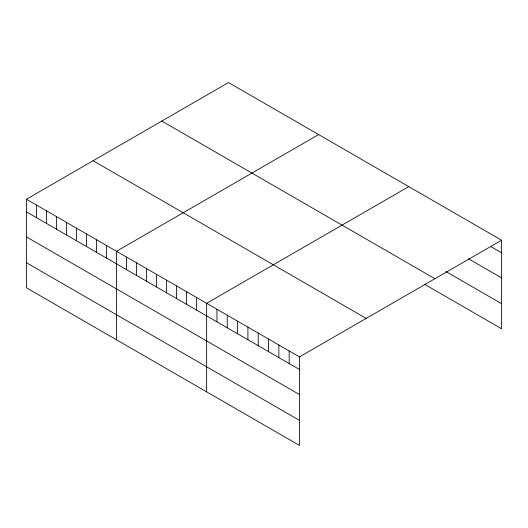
<?xml version="1.0" encoding="UTF-8"?>
<svg xmlns="http://www.w3.org/2000/svg" width="528" height="528" viewBox="0 0 528 528"><rect width="100%" height="100%" fill="white"/><g stroke="black" fill="none" stroke-linecap="round" stroke-linejoin="round"><path stroke-width="0.79" d="M26.4 199.241L299.488 356.908L299.488 445.447L26.4 287.78L26.4 199.241L228.512 82.553L501.6 240.22L501.6 328.759L424.571 284.288M318.628 134.581L116.516 251.269L116.516 339.808M408.751 186.615L206.639 303.303L206.639 391.842M299.488 356.908L501.6 240.22M491.284 246.866L501.6 252.82M468.587 258.819L501.6 277.88M445.889 271.537L501.6 303.699M161.812 121.057L434.9 278.725M93.1 160.73L366.188 318.397M26.4 211.84L299.488 369.508M26.4 236.9L299.488 394.568M26.4 262.72L299.488 420.387M289.172 350.948L289.172 363.554M278.857 344.995L278.857 357.595M268.541 339.035L268.541 351.641M258.225 333.082L258.225 345.682M247.909 327.122L247.909 339.728M237.587 321.169L237.587 333.769M227.271 315.209L227.271 327.815M216.955 309.256L216.955 321.856M196.627 297.521L196.627 310.121M186.615 291.74L186.615 304.339M176.596 285.958L176.596 298.558M166.584 280.177L166.584 292.776M156.572 274.395L156.572 286.994M146.56 268.613L146.56 281.213M136.547 262.832L136.547 275.431M126.535 257.05L126.535 269.656M106.504 245.487L106.504 258.093M96.492 239.705L96.492 252.311M86.48 233.924L86.48 246.53M76.468 228.142L76.468 240.748M66.455 222.367L66.455 234.967M56.437 216.586L56.437 229.185M46.424 210.804L46.424 223.403M36.412 205.022L36.412 217.622"/></g></svg>
